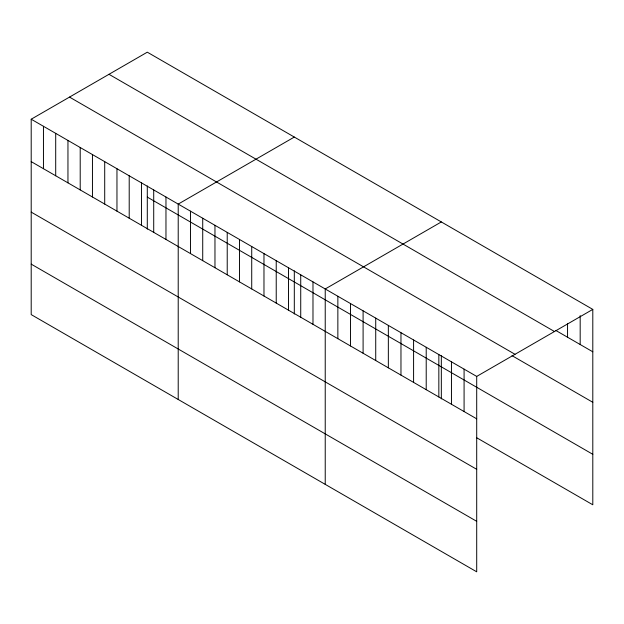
<?xml version="1.0" encoding="UTF-8"?>
<svg xmlns="http://www.w3.org/2000/svg" width="624" height="624" viewBox="0 0 624 624"><rect width="100%" height="100%" fill="white"/><g stroke="black" fill="none" stroke-linecap="round" stroke-linejoin="round"><path stroke-width="0.94" d="M31.2 119.215L476.705 376.42L476.705 571.818L31.2 314.605L31.2 119.215L147.295 52.182L592.8 309.395L592.8 504.785L476.674 437.744M294.31 137.062L178.214 204.095L178.214 399.485M441.332 221.941L325.229 288.967L325.229 484.364M476.705 376.42L592.8 309.395M555.773 330.431L592.8 351.803M108.982 74.303L554.486 331.516M69.514 97.094L515.018 354.299M512.015 355.649L592.8 402.293M147.295 197.098L592.8 454.303M31.2 161.624L476.705 418.837M31.2 212.113L476.705 469.318M31.2 264.124L476.705 521.329M580.18 315.604L580.18 344.518M567.551 323.739L567.551 337.233M464.084 369.135L464.084 411.544M451.456 361.842L451.456 404.258M441.332 355.711L441.332 398.892M438.836 354.557L438.836 396.973M426.215 347.272L426.215 389.688M413.587 339.986L413.587 382.395M400.967 332.693L400.967 375.11M388.346 325.408L388.346 367.825M375.726 318.123L375.726 360.532M363.098 310.83L363.098 353.246M350.477 303.545L350.477 345.961M337.857 296.26L337.857 338.668M312.983 281.9L312.983 324.308M300.729 274.825L300.729 317.234M294.31 270.832L294.31 314.012M288.475 267.751L288.475 310.167M276.229 260.676L276.229 303.092M263.975 253.601L263.975 296.018M251.722 246.527L251.722 288.943M239.476 239.46L239.476 281.869M227.222 232.385L227.222 274.794M214.968 225.311L214.968 267.727M202.722 218.236L202.722 260.653M190.468 211.162L190.468 253.578M165.968 197.02L165.968 239.429M153.715 189.946L153.715 232.362M147.295 185.952L147.295 229.133M141.461 182.871L141.461 225.287M129.207 175.796L129.207 218.213M116.961 168.722L116.961 211.138M104.707 161.655L104.707 204.064M92.453 154.58L92.453 196.989M80.207 147.506L80.207 189.922M67.954 140.431L67.954 182.848M55.7 133.357L55.7 175.773M43.454 126.282L43.454 168.698"/></g></svg>
